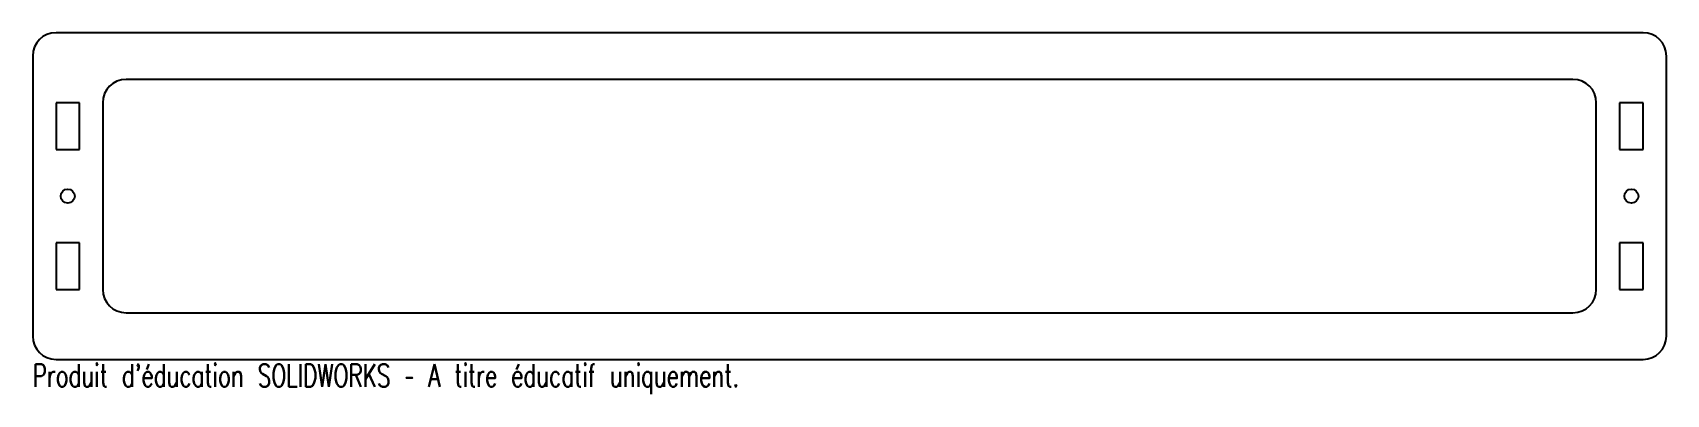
# Model space of a CAD drawing. Header units: millimetres. Extents: x -86 to 264, y -42 to 35.
import ezdxf

# ---------------------------------------------------------------- set-up
doc = ezdxf.new("R2010")
doc.units = ezdxf.units.MM
doc.styles.add('SLDTEXTSTYLE0', font='TXT', dxfattribs={"width": 0.7, "bigfont": 'bigfont'})

msp = doc.modelspace()

# ---------------------------------------------------------------- linework, layer by layer
at = {"color": 7, "linetype": 'Continuous', "lineweight": 25}
for p, q in [((259.19, 35), (-80.81, 35)), ((-85.81, 30), (-85.81, -30)), ((264.19, -30), (264.19, 30)), ((244.19, 25), (-65.81, 25)), ((-80.81, 20), (-80.81, 10)), ((-75.81, 20), (-80.81, 20)), ((-75.81, 10), (-75.81, 20)), ((-70.81, 20), (-70.81, -20)), ((249.19, -20), (249.19, 20)), ((259.19, 20), (254.19, 20)), ((254.19, 20), (254.19, 10)), ((259.19, 10), (259.19, 20)), ((-80.81, 10), (-75.81, 10)), ((254.19, 10), (259.19, 10)), ((-80.81, -10), (-80.81, -20)), ((-75.81, -10), (-80.81, -10)), ((-75.81, -20), (-75.81, -10)), ((259.19, -10), (254.19, -10)), ((254.19, -10), (254.19, -20)), ((259.19, -20), (259.19, -10)), ((-80.81, -20), (-75.81, -20)), ((254.19, -20), (259.19, -20)), ((-65.81, -25), (244.19, -25)), ((-80.81, -35), (259.19, -35))]:
    msp.add_line(p, q, dxfattribs=at)
for centre in [(-78.31, 0), (256.69, 0)]:
    msp.add_circle(centre, 1.5, dxfattribs=at)
for centre, start, end in [((-80.81, 30), 90, 180), ((259.19, 30), 0, 90), ((-65.81, 20), 90, 180), ((244.19, 20), 0, 90), ((-65.81, -20), 180, 270), ((244.19, -20), 270, 0), ((-80.81, -30), 180, 270), ((259.19, -30), 270, 0)]:
    msp.add_arc(centre, 5, start, end, dxfattribs=at)

# ---------------------------------------------------------------- texts
at = {"color": 7, "linetype": 'Continuous', "insert": (-85.81, -36.02), "char_height": 4.8336, "attachment_point": 1, "style": 'SLDTEXTSTYLE0'}
msp.add_mtext("Produit d'éducation SOLIDWORKS – A titre éducatif uniquement.", dxfattribs=at)

doc.saveas('drawing.dxf')
